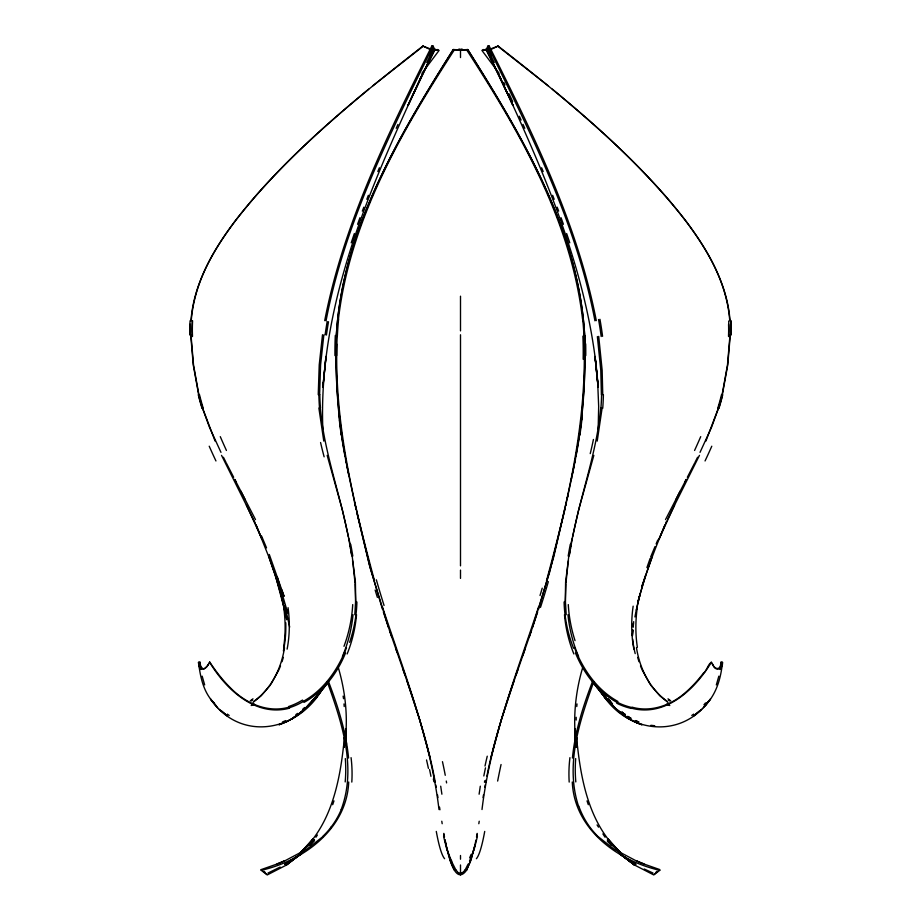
<?xml version="1.0" encoding="UTF-8"?>
<svg xmlns="http://www.w3.org/2000/svg" width="921" height="921" viewBox="0 0 921 921"><rect width="100%" height="100%" fill="white"/><g stroke="black" fill="none" stroke-linecap="round" stroke-linejoin="round"><path stroke-width="1.38" d="M575.153 744.732L575.176 729.639L574.785 744.985M576.178 720.072L576.189 717.286M345.087 456.724C339.02 425.237 336.51 393.175 335.981 361.147C333.022 246.563 394.269 143.216 453.27 49.561L457 49.734M345.893 744.629L345.997 729.144L345.812 733.162M582.556 319.103C570.893 220.246 519.72 131.841 466.498 49.63L467.73 49.561C526.731 143.216 587.978 246.563 585.019 361.147C584.49 393.175 581.98 425.237 575.913 456.724M601.39 394.706L600.791 370.357L597.372 336.579M602.76 394.672L602.15 370.242L598.719 336.395M575.165 747.415L575.199 744.559M575.291 738.849L575.406 730.272L574.842 745.158M585.088 355.598L584.156 386.452L581.45 420.149M598.155 429.439L598.673 406.426L597.671 382.422L595.047 356.427L598.132 387.165C590.419 277.693 545.589 175.623 500.034 77.352L512.974 105.247L486.265 49.561L487.888 46.073L489.189 46.05C533.029 133.925 577.467 223.504 596.29 320.623M636.077 864.301L619.338 853.456L635.237 864.646L619.119 853.26L634.845 864.819L618.958 853.122L634.581 864.923L618.866 853.03L634.454 864.98L653.783 874.95L659.77 870.322L659.793 869.585L641.384 863.115A185.512 177.822 -13.9 0 1 636.641 861.054M344.373 737.583L344.086 747.426L344.442 737.376M345.789 736.201L345.997 729.144M730.019 334.726L727.486 364.877L722.122 394.672M730.284 334.922L727.74 365.015L722.34 394.706M345.847 736.812L346.123 728.787L345.847 733.081M355.794 604.268L355.391 581.968L351.926 553.981M324.71 320.623C343.533 223.504 387.971 133.925 431.811 46.05L433.112 46.073L434.735 49.561L408.026 105.247L420.966 77.352C370.012 187.93 317.952 304.909 322.845 429.439M337.213 335.658C333.149 418.997 352.985 500.897 374.502 580.725M345.686 736.984L346.123 728.787M345.812 735.488L346.204 728.58L345.789 734.313M565.908 583.926L565.436 601.85L566.196 614.698M336.292 335.728C342.428 230.526 398.609 136.584 453.27 49.561L460.5 50.39L467.73 49.561C522.391 136.584 578.572 230.526 584.708 335.728M346.204 728.58L345.836 733.922C347.528 711.553 344.615 688.977 338.283 667.495M566.001 582.774L567.808 565.356M632.842 630.102L632.393 635.709L632.911 630.091M633.164 625.889L633.383 623.091M191.246 320.623C195.068 271.776 225.795 230.618 256.706 194.699C290.702 156.179 329.154 121.871 368.676 89.153M602.115 408.084L597.211 441.113M576.776 706.557L576.995 703.932M600.734 408.026C596.889 452.073 580.886 493.783 572.666 537.012M354.804 614.698L355.564 601.85L355.092 583.926M633.176 627.282L633.683 621.663M325.666 359.846L322.868 387.165L323.329 382.422M322.868 387.165L325.953 356.427M190.969 320.83C193.606 283.587 213.258 250.236 235.131 220.994C288.043 153.231 355.541 98.766 422.889 46.073L431.235 49.273M572.436 758.052C574.934 731.619 583.12 706.119 592.548 681.413M338.444 319.103C350.107 220.246 401.28 131.841 454.502 49.63M720.821 664.64L721.12 662.118L722.49 662.326C720.936 678.029 716.469 694.261 704.968 705.693L709.055 700.777C681.851 738.746 629.331 733.588 603.946 696.403L614.48 707.639L629.239 718.967C617.588 711.818 608.102 701.802 599.836 691.026L610.232 703.448L615.93 708.917L602.346 693.72M343.579 745.63C339.377 783.875 330.57 824.721 301.225 851.983M348.714 782.01C346.768 828.958 303.734 860.651 261.23 870.322L261.207 869.585L279.616 863.115A185.512 177.822 13.9 0 0 284.359 861.054M322.5 334.726L319.23 364.877L318.24 394.672M323.847 334.922L320.577 365.015L319.61 394.706M567.981 564.182L568.476 560.647M720.141 669.498L720.671 665.895M579.585 434.677L574.692 463.033M482.005 809.524C490.375 739.298 516.819 673.205 538.716 606.432M478.816 823.719L479.219 821.233M569.074 553.981L565.609 581.968L565.206 604.268M483.041 797.598L483.502 794.835M569.201 555.939L570.617 547.661M484.803 787.351L485.24 784.911M284.52 647.751C281.239 668.554 271.188 689.242 253.551 701.48M476.687 836.084L477.17 833.39M721.12 662.118L720.947 662.982A33.536 23.405 65.3 0 1 720.809 663.799C720.199 670.638 714.673 669.521 712.336 663.88M326.046 320.83C344.523 223.607 389.871 134.178 433.112 46.073M476.502 837.097L477.02 834.334M485.712 782.401L486.184 779.903M570.836 546.475L572.425 538.198M722.49 662.326C723.146 669.544 715.456 672.077 712.877 664.801C710.045 657.64 706.891 671.524 703.598 672.917C698.291 679.848 692.477 686.421 685.88 692.155C671.593 705.06 651.297 712.624 632.22 707.213M575.51 458.842L573.426 469.284M570.778 544.541L578.722 509.601L593.838 455.365M574.278 465.128L571.25 479.703M474.902 845.133L475.938 840.044M486.898 776.15C495.383 732.702 510.602 691.003 524.993 649.27M477.412 836.475L474.246 849.058L469.503 861.089M572.137 475.535L573 471.368M567.152 499.032L571.699 477.619M538.578 609.161L553.855 556.399L567.854 495.74M565.713 505.71L566.438 502.348M564.976 509.094L549.618 572.286L532.545 627.351M634.949 616.943C640.751 584.973 652.621 554.603 665.043 524.728L659.068 538.958L674.609 505.065L699.465 455.365M636.353 610.151L640.222 593.412L637.746 602.426L645.494 575.832L641.799 586.689L651.884 557.619M490.801 758.052L501.197 720.245L513.872 681.413M718.841 676.164L716.331 684.902M582.717 667.495C575.947 690.255 573.253 714.236 575.429 737.905M546.498 580.725C568.015 500.897 587.851 418.997 583.787 335.658M282.01 661.715L283.357 657.375M718.426 408.084L705.889 441.113M537.611 612.143L529.356 636.664M718.587 408.026L711.461 427.448L700.029 452.361M332.688 804.689L333.966 800.879M351.223 242.799L354.366 233.531M531.498 630.436L522.783 655.648M516.094 674.943L518.316 668.485M646.922 567.566L650.134 558.425M357.578 224.298L359.95 217.713M593.78 681.69C579.666 720.729 564.907 764.914 578.561 806.255M362.333 211.128L363.83 207.179M366.834 199.281L368.342 195.321M341.184 809.524C357.014 767.527 341.633 721.65 327.22 681.69M487.67 48.525L489.189 46.05M279.27 668.911L280.514 665.895M346.515 647.751C338.007 669.452 323.904 690.082 303.067 701.48M206.212 667.322C207.582 665.722 208.756 663.96 209.758 662.118C215.756 671.156 222.375 679.825 230.077 687.48C244.928 702.907 267.274 713.361 288.78 707.213M377.817 171.548L379.394 167.76M650.594 557.113L655.015 546.579M656.12 543.943L657.778 539.982M345.571 652.885C337.362 673.147 323.409 691.786 303.976 702.401M434.62 49.976L420.068 79.033L434.62 49.976L433.227 50.379M396.214 128.307L397.941 124.485M278.856 669.912L270.878 684.315M408.625 104.027L420.713 78.297M468.121 864.094L465.289 869.62L466.487 870.322C454.617 886.865 447.928 852.328 446.386 846.376L450.634 861.653L454.514 870.322L455.688 869.585L452.418 863.115M665.572 523.416L666.689 521.09M426.757 62.651L433.434 48.871L429.727 56.48M667.806 518.776L674.609 505.065M429.739 56.618L433.457 49.055L431.558 52.877M697.6 457.242L695.056 462.273M676.21 498.871L677.349 496.638M694.561 463.24L687.331 477.274M677.914 495.533L680.17 491.123M665.515 519.594L686.157 479.553M684.614 482.512L686.249 479.357M209.758 662.118L209.228 662.982A33.536 21.828 -66.8 0 1 208.664 663.799C205.786 669.97 198.717 672.295 198.51 662.326L199.88 662.118L200.053 662.982A33.536 23.405 -65.3 0 0 200.191 663.799C200.306 666.816 203.437 671.156 206.039 667.345M315.926 837.247L317.388 835.013M465.243 869.689L463.298 872.164M711.334 662.326C695.136 689.184 665.526 717.39 631.461 708.168M270.118 685.362L261.15 695.816L253.045 702.401M323.306 687.457C299.21 731.435 240.911 743.166 210.46 699.016L216.032 705.693M421.922 73.323L439.11 50.39L434.275 49.734M318.654 693.72L305.07 708.917L291.761 718.967L300.937 712.589L317.054 696.403L311.31 702.539M703.943 704.83L705.532 702.919M703.356 707.673L710.54 699.016L704.968 705.693M323.904 687.803L312.668 701.295L305.07 708.917L321.164 691.026L318.562 694.135M316.836 696.195L305.07 708.917M326.69 684.361L314.556 698.705L321.625 690.474M317.054 696.403L312.668 701.295L319.391 693.536L311.759 701.687M261.23 870.322L267.217 874.95L286.569 864.98L303.953 851.039M311.609 842.703L314.475 839.584M313.462 839.434L301.121 852.086L313.382 838.732L300.787 852.386L313.531 840.044L300.534 852.604M308.04 705.67L309.905 703.679M306.52 707.639L296.643 715.801L287.456 721.362L278.913 724.781C290.622 720.844 300.937 713.476 309.387 704.577M301.121 852.086L313.416 838.996M309.663 845.271L314.522 840.286L309.571 845.351M706.488 703.402L709.331 700.478M323.052 836.475L307.084 849.058L284.37 861.089M302.744 709.251L304.621 707.512M300.384 852.742L313.624 840.827M699.833 710.724L693.525 715.974L701.641 709.354M372.545 85.987L423.372 46.05M693.663 714.12L691.775 715.479M657.018 871.75L656.431 872.199M286.546 864.98L302.134 853.03M295.825 714.673L297.541 713.407M302.042 853.122L286.155 864.819L301.881 853.26L285.763 864.646L301.662 853.456L284.923 864.301L301.662 853.456M280.157 867.064L267.942 873.085M461.882 873.269L458.819 873.085M730.031 320.83C727.394 283.587 707.742 250.236 685.869 220.994C632.957 153.231 565.459 98.766 498.111 46.073L490.732 49.561M498.111 46.073L489.765 49.273M282.436 722.006L285.729 720.59M289.539 708.168C255.474 717.39 225.864 689.184 209.666 662.326M437.947 49.561L436.807 49.688M486.725 49.734L481.89 50.39L499.078 73.323M466.36 49.642L464 49.734M458.198 49.688L462.803 49.688M487.773 50.379L486.265 49.561L500.932 79.033L486.38 49.976M435.437 49.734L434.516 49.734M486.484 49.734L485.563 49.734M654.704 725.725L650.882 725.299M484.193 49.688L483.088 49.573M659.77 870.322C617.266 860.651 574.232 828.958 572.286 782.01M430.268 49.561L422.889 46.073M635.352 720.602L638.921 722.029M635.271 720.59L638.564 722.006M636.63 861.089L613.916 849.058L597.948 836.475A81.439 80.53 -63 0 1 578.802 806.163M644.251 869.021L653.058 873.085M617.024 702.401C597.591 691.786 583.638 673.147 575.429 652.885M617.933 701.48C597.096 690.082 582.993 669.452 574.485 647.751M229.225 715.479L227.337 714.12M667.955 702.401L659.85 695.816L650.882 685.362M667.449 701.48C649.812 689.242 639.761 668.554 636.48 647.751M622.043 712.313L625.394 714.754M621.997 712.29L625.175 714.673L622.205 712.347M621.779 712.14L623.459 713.407M497.628 46.05L548.456 85.987M264.569 872.199L263.982 871.75M622.573 712.658L625.175 714.673M262.324 870.46L261.207 869.585M219.359 709.354L227.475 715.974L221.167 710.724M614.48 707.639C622.538 714.995 631.645 721.35 642.087 724.781C626.66 719.738 614.33 708.491 603.946 696.403M552.324 89.153C593.366 123.149 633.326 158.838 668.232 199.224C697.531 233.98 726.197 273.848 729.754 320.623M607.376 840.827L620.616 852.742M612.465 844.879L620.466 852.604M619.798 852.017L607.618 838.732L620.029 852.213L607.469 840.044L620.213 852.386L607.538 839.434L619.879 852.086C590.419 824.871 581.658 783.898 577.421 745.63M457.749 872.199L455.711 869.62M607.538 839.434L620.029 852.213M607.446 841.287L611.337 845.271M610.473 701.664L608.205 699.2L610.013 701.054M615.93 708.917L606.191 698.797L597.694 687.457M214.512 703.402C203.46 692.822 200.294 676.9 198.51 662.326M608.205 699.2L609.909 700.985M609.345 700.351L612.465 703.679M607.584 838.996L619.879 852.086M612.96 705.67L597.096 687.803M610.163 701.088L608.7 699.488L610.6 701.629M608.839 699.73L610.439 701.572M604.164 694.261L605.937 696.311M608.585 699.396L610.347 701.457M599.375 690.474L606.444 698.705L594.31 684.361M211.945 700.777L217.644 707.673M431.811 46.05L433.331 48.525M650.122 684.315L642.144 669.912M597.073 824.917L598.523 827.162M602.887 833.885L605.074 837.247M711.242 662.118L711.772 662.982A33.536 21.908 66.8 0 0 712.244 663.811M233.669 477.274L226.439 463.24M234.751 479.357L236.386 482.512M234.843 479.553L255.485 519.594M240.83 491.123L243.086 495.533M243.651 496.638L244.79 498.871M225.944 462.273L223.4 457.242M255.428 523.416L221.535 455.365M487.888 46.073C531.129 134.178 576.477 223.607 594.954 320.83M487.554 49.204L489.454 53.004M489.442 52.877L487.543 49.055L491.261 56.618M220.971 452.361L209.539 427.448L202.413 408.026M491.273 56.48L487.566 48.871L494.243 62.651M500.287 78.297L512.375 104.027M503.764 82.395L504.95 84.951M509.106 93.884L512.675 101.54M246.391 505.065L261.932 538.958L255.969 524.705L269.116 557.619L279.201 586.689L269.116 557.619M519.375 116.253L521.102 120.087M523.024 124.393L524.786 128.307M451.497 861.089L446.754 849.058L443.588 836.475M215.111 441.113L202.574 408.084M261.564 536.034L266.537 547.891M269.3 554.477L284.059 596.371L281.803 589.82M541.606 167.76L543.183 171.548M640.486 665.895L641.73 668.911M552.658 195.321L554.166 199.281M557.17 207.179L558.667 211.128M328.452 681.413C337.88 706.119 346.066 731.619 348.564 758.052M561.05 217.713L563.422 224.298M397.112 652.459L389.502 630.436M396.007 649.27C411.1 692.995 427.068 736.731 435.288 782.401M402.684 668.485L404.906 674.943M391.644 636.664L383.389 612.143M566.634 233.531L569.777 242.799M407.128 681.413L419.803 720.245L430.199 758.052M388.455 627.351L370.277 568.257L354.562 502.348M587.034 800.879L588.312 804.689M204.669 684.902L202.16 676.164M382.284 606.432C404.261 673.159 430.591 739.321 438.995 809.524M382.422 609.161L369.206 564.262L356.772 512.525M637.643 657.375L638.99 661.715M277.221 576.742L287.697 613.006L286.581 609.011M327.162 455.365L342.278 509.601L350.222 544.541M198.66 394.706L193.26 365.015L190.716 334.922M198.878 394.672L193.514 364.877L190.981 334.726M284.647 610.151L275.506 575.832L283.599 603.716L280.778 593.412L286.661 619.706M284.842 605.316L289.678 627.097M356.024 509.094L348 471.368M348.863 475.535L346.722 465.128M323.789 441.113L318.885 408.084M348.334 537.012C340.114 493.783 324.111 452.073 320.266 408.026M445.016 839.86L446.098 845.133L445.062 840.044M347.574 469.284L345.49 458.842M348.575 538.198L350.164 546.475M346.308 463.033L341.415 434.677M443.98 834.334L444.498 837.097M443.83 833.39L444.313 836.084M350.383 547.661L351.799 555.939M435.76 784.911L436.197 787.351M437.498 794.835L437.959 797.598M343.119 696.115L343.545 698.705M439.524 807.107L439.95 809.778M441.781 821.233L442.184 823.719M200.329 665.895L200.859 669.498M352.524 560.647L353.019 564.182M353.192 565.356L354.999 582.774M199.88 662.118L200.179 664.64M339.55 420.149L336.844 386.452L335.912 355.598M595.334 359.846L598.132 387.165M344.005 703.932L344.224 706.557M575.268 736.869L574.796 728.58L575.418 737.18M574.796 728.58L575.349 736.604M575.153 736.812L574.877 728.787L575.521 738.815M346.469 744.283L345.594 730.272L346.158 745.158M346.641 747.081L346.895 751.283M574.877 728.787L575.383 738.354M575.107 744.629L575.003 729.144L575.441 738.515M576.627 737.583L576.914 747.426L576.73 737.871M575.003 729.144L575.245 737.617M346.215 744.985L345.824 729.639L345.847 744.732M575.176 729.639L575.349 737.882M460.5 50.39L460.5 57.563M460.5 296.194L460.5 330.904M460.5 334.772L460.5 565.862M460.5 570.087L460.5 578.4M460.5 855.494L460.5 859.212M460.5 864.98L460.5 874.95M584.881 335.681A167.081 81.601 -89.3 0 1 585.169 343.924M585.675 343.855A190.923 92.376 -89.3 0 1 585.768 355.598M581.255 420.057A231.747 104.372 -89.4 0 1 579.401 434.551M485.01 766.042A151.907 53.314 -78.6 0 1 487.244 756.199M483.824 775.977A133.269 36.587 -78.3 0 1 485.482 767.849M336.637 355.61A190.923 90.983 89.3 0 1 336.718 344.051M336.177 343.97A167.081 81.267 89.3 0 1 336.464 335.762M341.231 434.793A231.747 104.752 89.4 0 1 339.365 420.252M426.538 759.963A151.907 45.44 78.4 0 1 428.415 768.367M429.566 769.565A133.269 30.405 78.3 0 1 430.947 776.322M325.101 334.853A140.222 44.208 -81.4 0 1 327.185 321.533M319.495 407.842A169.556 110.773 -79 0 1 318.873 394.499M324.134 456.828A361.423 299.429 -63 0 1 320.577 442.494M350.694 544.242A337.742 222.03 -79.2 0 1 352.812 556.054M352.72 604.59A99.042 68.223 -78.2 0 1 343.982 646.323M302.537 700.064A96.221 75.453 89.4 0 1 288.641 706.534M252.976 698.797A96.221 56.883 -82.4 0 1 250.328 700.754M283.783 607.906A99.215 66.266 78.6 0 1 283.633 647.29M215.951 460.961A361.423 193.951 73.7 0 1 209.217 446.213M203.127 407.876A169.556 124.853 77.5 0 1 199.443 394.533M192.501 336.407A142.916 131.576 69.3 0 1 192.593 320.784M326.425 335.048A139.532 43.932 -81.4 0 1 328.498 321.728M320.45 407.945A163.627 103.843 -79.5 0 1 319.806 394.649M353.031 614.721A94.702 62.041 -79.7 0 1 342.428 656.42M303.562 701.318A97.695 76.88 87.7 0 1 289.447 707.685M252.538 699.972A97.695 57.804 -82.3 0 1 251.203 700.973M285.775 622.746A94.875 67.567 79.7 0 1 283.38 650.974M202.574 407.968A163.627 123.99 77.4 0 1 198.832 394.66M192.213 336.591A142.214 130.966 69.2 0 1 192.305 321.003M437.475 49.838A11.915 2.475 8.7 0 1 435.921 49.93M435.621 49.285A12.284 2.095 6.6 0 1 434.355 49.285M341.277 809.571A81.37 80.495 8.2 0 1 322.891 836.303M284.267 860.859A186.192 178.547 14.1 0 1 277.048 863.863M264.845 872.014A10.603 0.979 40.5 0 1 263.878 871.266M266.572 874.029A11.397 1.566 42.4 0 1 265.352 873.166M331.572 826.54A81.439 80.53 63 0 1 330.489 828.002M345.317 758.582A136.826 125.59 -62.2 0 1 345.191 781.929M351.074 757.661A136.826 131.738 -43.4 0 1 351.81 782.079M190.083 334.714A140.222 131.588 65.9 0 1 190.152 324.192M202.033 408.291A169.556 126.016 77.6 0 1 198.314 394.821M226.428 450.461A361.423 180.332 72.9 0 1 220.28 436.646M288.054 607.653A99.042 70.272 77.8 0 1 287.11 649.144M254.092 704.024A96.221 59.704 -89.5 0 1 251.191 705.544M200.248 663.765A33.536 23.347 -65.5 0 1 200.076 662.959M356.899 601.966A99.215 72.391 -77.6 0 1 349.623 642.317M349.842 544.772A345.237 226.175 -79.3 0 1 351.534 554.2M189.818 334.91A139.532 130.955 65.8 0 1 190.094 320.727M202.263 408.084A163.627 124.323 77.4 0 1 198.499 394.741M253.482 704.53A97.695 60.222 -88.2 0 1 252.032 705.359M356.519 614.687A94.875 65.529 -80 0 1 347.136 653.956M464.645 49.93A11.915 1.761 12.1 0 1 463.321 49.918M459.878 49.101A12.284 1.405 -9.9 0 1 458.727 49.193M377.38 597.395A1005.214 832.388 -69.4 0 1 375.146 590.039M441.896 794.213A81.37 1.692 81.7 0 1 440.699 786.189M484.711 831.421A81.439 10.787 -86.1 0 1 476.387 858.694M542.227 588.162A1005.214 828.693 70 0 1 540.028 595.496M334.945 355.598A181.046 88.428 89.3 0 1 335.302 335.497M341.749 434.447A232.034 104.154 89.4 0 1 339.354 414.853M442.46 761.667A136.826 48.019 78.6 0 1 445.257 775.298M446.282 781.031A136.826 48.019 78.6 0 1 446.593 782.919M497.651 781.066A136.826 25.385 -78.5 0 1 501.059 764.522M582.36 415.175A232.034 104.879 -89.4 0 1 579.931 434.908M582.901 336.13A188.874 88.934 -89.3 0 1 583.166 359.248M568.188 556.054A337.742 222.03 79.2 0 1 570.306 544.242M575.038 640.636A99.042 68.223 78.2 0 1 568.28 604.59M670.672 700.754A96.221 56.883 82.4 0 1 668.024 698.797M637.367 647.29A99.215 66.266 -78.6 0 1 637.217 607.906M711.783 446.213A361.423 193.951 -73.7 0 1 705.049 460.961M721.557 394.533A169.556 124.853 -77.5 0 1 717.873 407.876M728.569 324.411A142.916 131.576 -69.3 0 1 728.499 336.407M578.572 656.42A94.702 62.041 79.7 0 1 567.969 614.721M669.797 700.973A97.695 57.804 82.3 0 1 668.462 699.972M722.168 394.66A163.627 123.99 -77.4 0 1 718.426 407.968M728.695 321.003A142.214 130.966 -69.2 0 1 728.787 336.591M485.079 49.93A11.915 2.475 -8.7 0 1 483.525 49.838M486.645 49.285A12.284 2.095 -6.6 0 1 485.379 49.285M643.952 863.863A186.192 178.547 -14.1 0 1 636.733 860.859M657.122 871.266A10.603 0.979 -40.5 0 1 656.155 872.014M655.648 873.166A11.397 1.566 -42.4 0 1 654.428 874.029M575.809 781.929A136.826 125.59 62.2 0 1 575.683 758.582M569.19 782.079A136.826 131.738 43.4 0 1 569.926 757.661M457.679 49.918A11.915 1.761 -12.1 0 1 456.356 49.93M462.273 49.193A12.284 1.405 9.9 0 1 461.122 49.101M582.705 319.034A161.739 79.448 -89.3 0 1 583.949 335.624M548.329 581.646A1005.214 832.388 69.4 0 1 540.489 607.388M480.302 786.189A81.37 1.692 -81.7 0 1 479.104 794.213M471.149 854.354A186.192 12.871 -74 0 1 469.687 857.773M463.067 872.175A10.603 6.861 7 0 1 461.743 873.166M458.658 873.189A11.397 7.598 -10.6 0 1 457.668 872.302M452.223 862.344A185.512 12.698 73.9 0 1 451.29 860.283M444.613 858.694A81.439 10.787 86.1 0 1 436.289 831.421M384.057 605.465A1005.214 828.693 -70 0 1 376.344 579.793M337.374 335.693A161.739 79.125 89.3 0 1 338.594 319.173M484.458 782.309A119.834 24.729 -78.4 0 1 484.745 780.766M433.354 778.947A119.834 22.231 78.5 0 1 433.883 781.71M730.641 320.508A140.222 131.588 -65.9 0 1 730.917 334.714M722.686 394.821A169.556 126.016 -77.6 0 1 718.967 408.291M700.72 436.646A361.423 180.332 -72.9 0 1 694.572 450.461M633.89 649.144A99.042 70.272 -77.8 0 1 633.153 606.156M669.809 705.544A96.221 59.704 89.5 0 1 666.908 704.024M720.924 662.959A33.536 23.347 65.5 0 1 720.752 663.765M632.14 707.57A96.221 76.927 -79.8 0 1 617.577 702.412M573.587 648.269A99.215 72.391 77.6 0 1 564.101 601.966M569.466 554.2A345.237 226.175 79.3 0 1 571.158 544.772M593.423 439.467A361.423 292.705 66.2 0 1 590.234 453.616M603.393 394.856A169.556 111.994 78.7 0 1 602.725 408.325M599.951 319.299A142.916 52.175 81.5 0 1 602.576 336.326M730.906 320.727A139.532 130.955 -65.8 0 1 731.182 334.91M722.501 394.741A163.627 124.323 -77.4 0 1 718.737 408.084M635.191 653.611A94.702 70.399 -78.4 0 1 632.612 639.024M668.968 705.359A97.695 60.222 88.2 0 1 667.518 704.53M631.392 708.468A97.695 78.043 -79.6 0 1 616.713 703.207M573.864 653.956A94.875 65.529 80 0 1 564.481 614.687M601.586 394.764A163.627 104.211 79.4 0 1 600.918 408.107M598.569 319.529A142.214 51.829 81.5 0 1 601.194 336.522M474.614 846.376L471.218 859.178L466.487 870.322L470.366 861.653L474.626 846.318M630.897 718.253L627.615 716.377L630.862 718.265M634.431 864.98L618.831 853.007L634.454 864.98"/></g></svg>
